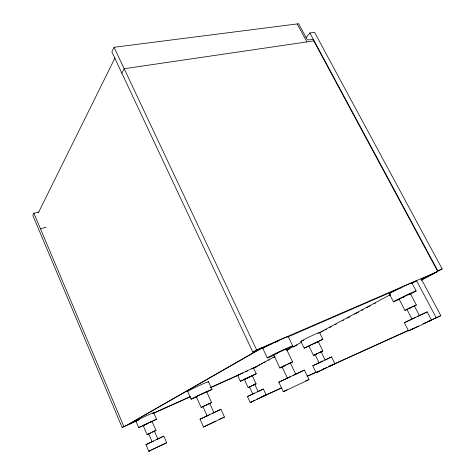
<?xml version="1.0" encoding="UTF-8"?>
<svg xmlns="http://www.w3.org/2000/svg" width="475" height="475" viewBox="0 0 475 475"><rect width="100%" height="100%" fill="white"/><g stroke="black" fill="none" stroke-linecap="round" stroke-linejoin="round"><path stroke-width="0.71" d="M246.555 378.522L240.356 381.271L237.613 375.315L253.478 367.846L252.896 368.273M250.028 386.727L248.128 387.612L251.132 386.163M253.721 384.94L256.072 383.859L252.255 375.612L244.316 379.359L248.128 387.612M253.478 367.846L256.233 373.724L251.881 375.992M38.908 211.975L33.885 213.227L32.828 215.418L122.134 427.429L137.685 420.44M421.402 280.143L437.73 271.462L312.96 39.354L308.435 39.953L306.868 38.998L298.65 23.75L114.077 47.28L111.857 51.882L252.837 352.088L272.941 343.372M38.451 212.598L115.057 57.79M121.855 73.168L124.177 68.721L313.791 40.903M284.483 365.881L279.846 367.965L273.725 354.837L286.348 348.893L292.6 361.914L289.762 363.369M411.433 319.337L404.29 322.727L408.536 330.897L409.402 330.398M256.072 383.859L253.133 385.213M306.143 37.519L309.92 32.959L314.563 32.318L442.172 268.915L421.337 280.007M286.348 348.893L285.718 349.333M213.697 412.728L220.946 409.313L224.461 417.074L204.404 426.663M279.846 367.965L285.926 365.002M300.877 341.347L304.172 348.139L322.852 339.257L319.509 332.464M290.249 376.8L287.417 378.13L282.073 366.908L283.884 365.982M315.899 354.326L313.464 355.425L308.833 345.919L318.173 341.478L322.834 350.983L321.51 351.654M293.449 375.286L295.741 374.199L290.368 362.977L289.94 363.215M135.898 421.01L138.688 427.559L156.518 419.223L153.704 412.716M322.852 339.257L316.13 342.73M148.432 434.019L147.072 434.619L143.159 425.469L151.917 421.343L156.002 430.421L154.719 431.062M207.076 415.857L200.034 419.205L203.52 427.031L205.574 425.95M152.077 421.301L150.812 421.984M156.518 419.223L151.097 421.99M203.46 406.446L201.151 407.461L196.341 396.702L206.678 391.827L211.589 402.557L208.287 404.059M206.762 391.839L205.877 392.344M407.235 309.35L404.943 310.353L399.083 299.108L410.4 293.663L416.332 304.956L415.215 305.532M410.424 293.71L408.298 294.868M313.464 355.425L318.084 353.192M321.302 361.778L319.087 362.823L315.103 354.647L316.564 353.917M325.084 359.985L321.195 351.761L319.622 352.468M295.575 374.253L304.41 370.102L308.982 379.578L285.048 390.99M157.243 439.256L163.833 436.151L166.689 442.747L149.298 451.042M325.233 359.907L331.55 356.933L334.946 363.82L317.662 372.044M147.072 434.619L150.759 432.85M122.134 427.429L139.377 419.467M252.837 352.088L256.625 349.903L437.73 271.462M156.358 439.69L157.819 438.995L154.446 431.152L154.066 431.348M289.726 377.031L278.789 382.209L283.278 391.685L284.947 390.788M148.639 433.883L152.113 441.691L145.95 444.606L148.782 451.25L150.041 450.591M322.893 361.024L312.752 365.815L316.101 372.703L318.98 371.254M201.151 407.461L205.728 405.258M209.891 414.544L207.118 415.857L202.979 406.6L206.75 404.747M404.943 310.353L410.097 307.853M413.398 318.428L411.991 319.093L406.938 309.409L409.153 308.305M251.667 368.933L274.473 356.719M286.858 350.087L301.197 342.41M318.143 333.331L390.486 294.589M411.344 283.421L416.557 280.63L436.276 317.864L440.812 315.661L421.141 278.647M254.184 367.917L257.444 366.172M258.75 365.477L260.051 364.776M261.357 364.082L262.663 363.381M263.963 362.686L265.27 361.986M268.529 360.246L269.836 359.545M273.748 357.455L275.055 356.755M286.793 350.479L289.4 349.083M293.312 346.993L297.225 344.903M320.055 332.696L321.361 331.995M322.662 331.301L323.968 330.606M325.274 329.905L326.574 329.211M329.834 327.465L331.14 326.77M335.053 324.674L336.359 323.98M342.226 320.839L343.532 320.144M347.445 318.048L350.057 316.653M354.617 314.213L358.536 312.122M361.796 310.377L363.096 309.682M367.009 307.586L370.274 305.847M374.187 303.751L375.488 303.056M389.185 295.729L390.492 295.034M420.114 315.234L427.179 311.915L431.514 320.12L411.326 329.692M258.323 391.4L263.382 389.019L266.166 394.98L251.043 402.165M252.243 394.28L247.422 396.566L250.171 402.521L254.974 400.17M316.878 342.202L317.597 341.828M254.428 393.258L252.807 394.018L249.523 386.953L250.539 386.442M220.946 409.313L200.034 419.205M212.456 413.333L213.916 412.638L209.718 403.423M148.728 433.835L150.058 433.182M207.118 415.857L207.45 415.696M409.907 330.143L413.048 328.611M285.445 390.539L287.09 389.726M206.073 425.701L207.593 424.959M151.477 449.884L157.765 446.868M163.833 436.151L145.95 444.606M331.55 356.933L322.003 361.457M304.41 370.102L278.789 382.209M202.576 393.965L203.852 393.353M319.087 362.823L320.019 362.378M208.103 424.709L210.52 423.546M319.633 370.939L320.934 370.31M313.631 343.787L314.824 343.211M314.349 343.585L315.537 343.015M249.791 376.889L244.316 379.388M427.179 311.915L414.105 318.113M413.695 328.302L418.493 326.016M284.121 365.821L292.6 361.914M409.8 307.96L411.314 307.242M409.967 308.061L411.166 307.462M263.382 389.019L247.428 396.566M321.498 370.043L325.601 368.095M211.179 423.231L212.503 422.596M316.831 353.762L319.271 352.61M250.604 386.395L251.792 385.848M257.492 391.804L257.788 391.661M150.338 433.028L152.659 431.935M251.619 385.908L252.676 385.415M417.121 316.671L419.419 315.584L414.331 305.888L412.876 306.541M256.975 399.22L264.403 395.74M158.335 446.595L166.689 442.747M213.162 422.281L215.858 421.004M402.699 297.587L404.136 296.911M247.22 378.213L249.286 377.245M411.071 307.384L412.775 306.553M409.011 308.518L410.198 307.919M206.002 405.258L207.017 404.753M319.544 362.621L312.752 365.815M153.443 441.067L152.006 441.744M415.192 317.585L404.29 322.727M318.879 352.818L322.834 350.983M252.474 385.522L253.686 384.94M157.433 439.179L157.819 438.995M213.322 412.918L213.916 412.638M287.019 364.485L290.368 362.977M412.021 306.939L416.332 304.956M206.619 404.837L208.098 404.118M295.302 374.401L295.741 374.199M146.051 424.365L147.767 423.569M152.267 432.143L156.002 430.421M328.694 366.641L332.173 365.032M423.017 323.902L424.341 323.285M219.141 419.473L220.721 418.736M147.695 423.474L143.159 425.469M207.492 404.427L211.589 402.557M316.683 353.934L315.103 354.647M284.406 365.875L282.073 366.908M152.974 431.811L154.446 431.152M424.994 322.988L426.289 322.388M145.481 424.632L138.688 427.559M221.332 418.457L222.561 417.893M309.112 346.043L304.172 348.139M281.509 387.879L260.828 397.361L281.746 387.879M307.159 376.253L315.934 372.275M329.436 366.154L408.411 330.351M428.664 321.165L440.812 315.661M307.39 376.259L318.862 371.064M322.234 369.538L326.96 367.395M328.308 366.783L408.613 330.398M424.804 323.059L436.276 317.864M251.821 401.814L250.171 402.521M318.719 371.563L316.101 372.703M412.864 328.997L408.536 330.897M152.576 413.535L190.333 396.577M210.33 387.588L242.915 372.952M245.474 371.806L247.499 370.892M252.908 368.463L256.963 366.641M153.912 413.143L190.428 396.738M210.71 387.624L239.103 374.858M275.892 354.071L277.281 353.453M305.567 381.009L308.982 379.578M149.928 450.763L148.782 451.25M205.295 426.271L203.52 427.031M286.401 390.391L283.278 391.685M320.762 351.945L321.195 351.761M429.085 321.118L431.514 320.12M333.664 364.355L334.946 363.82M442.172 268.915L437.813 270.803L309.92 32.959M275.292 342.35L278.368 341.014M287.541 337.036L401.939 287.428M411.392 283.332L416.195 281.248M420.921 279.199L433.17 273.885M265.501 395.242L266.166 394.98M203.324 406.469L202.979 406.6M400.33 298.662L399.083 299.108M223.838 417.329L224.461 417.074M196.888 396.536L196.341 396.702M256.233 373.724L240.356 381.271M237.637 375.387L238.201 375.197M273.653 354.944L274.016 354.843M40.44 228.766L46.176 227.258M297.255 23.928L306.88 41.919M411.831 282.839L416.088 290.902M389.257 293.77L393.425 301.797M288.236 336.573L292.713 345.859M262.924 348.668L267.324 357.96M114.077 47.28L256.625 349.903M254.618 384.02L258.032 391.358M208.489 381.781L211.945 389.417M187.684 391.442L191.11 399.142M33.885 213.227L123.832 426.449M197.024 396.714A11.554 0.327 -25.1 0 1 193.2 397.961A11.554 0.327 -25.1 0 1 209.398 390.343A11.554 0.327 -25.1 0 1 206.72 392.16M187.91 391.465A11.525 0.463 -25.1 0 1 198.663 385.831A11.525 0.463 -25.1 0 1 207.967 382.155M303.893 340.195A10.331 0.374 -25.4 0 1 302.343 340.848M301.31 341.246A10.331 0.374 -25.4 0 1 309.837 336.656A10.331 0.374 -25.4 0 1 319.253 332.696M274.045 355.211A14.108 0.499 -25.3 0 1 270.115 356.232A14.108 0.499 -25.3 0 1 289.857 346.898A14.108 0.499 -25.3 0 1 285.986 349.564M262.918 348.674A14.072 0.695 -25.4 0 1 276.07 341.602A14.072 0.695 -25.4 0 1 288.046 336.864M136.272 420.927A9.844 0.327 -25 0 1 144.578 416.605A9.844 0.327 -25 0 1 153.449 412.929M138.712 419.953A9.844 0.327 -25 0 1 137.239 420.565M399.362 299.351A12.659 0.374 -25.7 0 1 396.031 300.319A12.659 0.374 -25.7 0 1 413.713 291.84A12.659 0.374 -25.7 0 1 409.961 294.274M390.29 293.568A12.629 0.528 -25.8 0 1 398.739 288.669A12.629 0.528 -25.8 0 1 411.878 282.975M260.181 348.763L128.185 424.549L262.408 347.795L260.181 348.763"/></g></svg>
